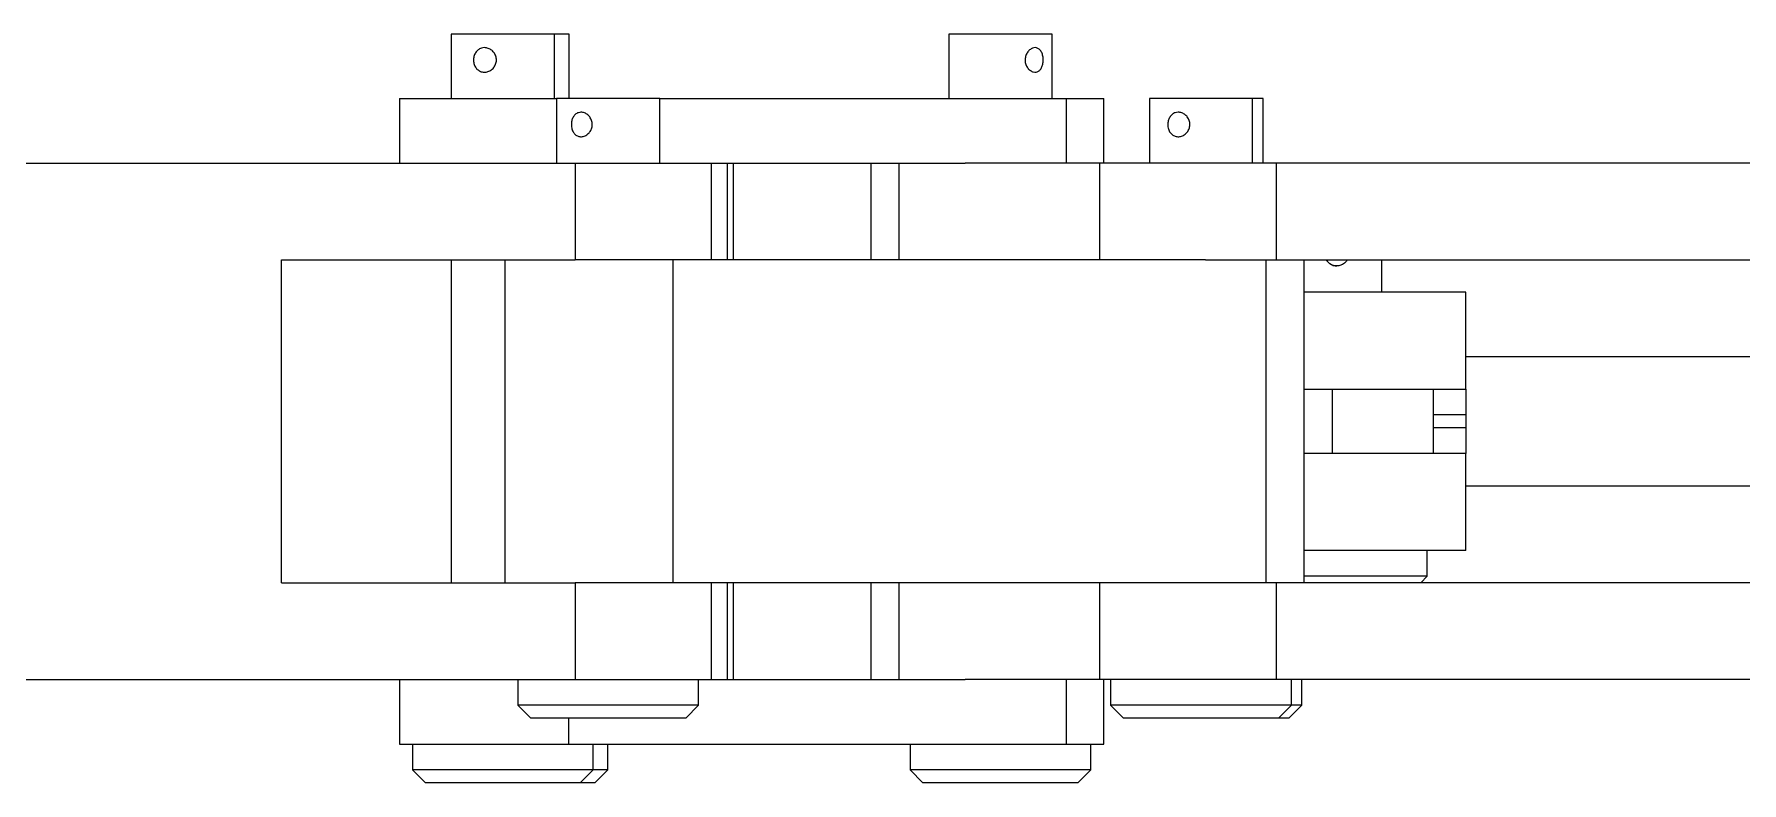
# Model space of a CAD drawing. Header units: millimetres. Extents: x -2889 to 8174, y 2447 to 8478.
# Drawn here: x 2669.85 to 2680.43, y 3459.08 to 3463.72 of the extents above; entities that cross this region are included whole.
import ezdxf

# ---------------------------------------------------------------- set-up
doc = ezdxf.new("R2010")
doc.units = ezdxf.units.MM

msp = doc.modelspace()

# ---------------------------------------------------------------- linework, layer by layer
at = {"color": 7, "linetype": 'Continuous', "lineweight": 25}
for p, q in [((2672.435, 3463.72), (2672.435, 3463.32)), ((2673.075, 3463.72), (2672.435, 3463.72)), ((2673.075, 3463.32), (2673.075, 3463.72)), ((2673.165, 3463.72), (2673.075, 3463.72)), ((2673.165, 3463.32), (2673.165, 3463.72)), ((2675.518, 3463.72), (2675.518, 3463.32)), ((2676.053, 3463.72), (2675.518, 3463.72)), ((2676.158, 3463.72), (2676.053, 3463.72)), ((2676.158, 3463.32), (2676.158, 3463.72)), ((2672.115, 3463.32), (2672.115, 3462.92)), ((2672.115, 3463.32), (2673.088, 3463.32)), ((2673.088, 3463.32), (2673.088, 3462.92)), ((2673.239, 3463.32), (2673.088, 3463.32)), ((2673.728, 3463.32), (2673.239, 3463.32)), ((2673.728, 3462.92), (2673.728, 3463.32)), ((2673.728, 3463.32), (2676.245, 3463.32)), ((2676.245, 3463.32), (2676.245, 3462.92)), ((2676.245, 3463.32), (2676.478, 3463.32)), ((2676.478, 3462.92), (2676.478, 3463.32)), ((2676.761, 3463.32), (2676.761, 3462.92)), ((2676.939, 3463.32), (2676.761, 3463.32)), ((2677.401, 3463.32), (2676.939, 3463.32)), ((2677.401, 3462.92), (2677.401, 3463.32)), ((2677.466, 3463.32), (2677.401, 3463.32)), ((2677.466, 3462.92), (2677.466, 3463.32)), ((2663.642, 3462.92), (2673.203, 3462.92)), ((2673.203, 3462.92), (2673.203, 3462.32)), ((2673.203, 3462.92), (2674.048, 3462.92)), ((2674.048, 3462.32), (2674.048, 3462.92)), ((2674.048, 3462.92), (2675.619, 3462.92)), ((2674.148, 3462.32), (2674.148, 3462.92)), ((2674.185, 3462.32), (2674.185, 3462.92)), ((2675.038, 3462.32), (2675.038, 3462.92)), ((2675.211, 3462.32), (2675.211, 3462.92)), ((2676.455, 3462.92), (2675.619, 3462.92)), ((2676.455, 3462.32), (2676.455, 3462.92)), ((2677.548, 3462.92), (2676.455, 3462.92)), ((2677.548, 3462.32), (2677.548, 3462.92)), ((2680.959, 3462.92), (2677.548, 3462.92)), ((2671.384, 3460.32), (2671.384, 3462.32)), ((2671.384, 3462.32), (2673.203, 3462.32)), ((2672.435, 3462.32), (2672.435, 3460.32)), ((2672.768, 3462.32), (2672.768, 3460.32)), ((2673.809, 3462.32), (2673.203, 3462.32)), ((2673.809, 3462.32), (2673.809, 3460.32)), ((2677.108, 3462.32), (2673.809, 3462.32)), ((2677.108, 3462.32), (2677.548, 3462.32)), ((2677.482, 3462.32), (2677.482, 3460.32)), ((2677.548, 3462.32), (2680.959, 3462.32)), ((2677.721, 3460.32), (2677.721, 3462.32)), ((2678.202, 3462.12), (2678.202, 3462.32)), ((2678.722, 3462.12), (2677.721, 3462.12)), ((2678.722, 3461.52), (2678.722, 3462.12)), ((2681.442, 3461.72), (2678.722, 3461.72)), ((2677.721, 3461.52), (2678.722, 3461.52)), ((2677.895, 3461.12), (2677.895, 3461.52)), ((2678.522, 3461.12), (2678.522, 3461.52)), ((2678.722, 3461.52), (2678.722, 3461.36)), ((2678.722, 3461.36), (2678.722, 3461.28)), ((2678.722, 3461.28), (2678.722, 3461.12)), ((2678.722, 3461.12), (2677.721, 3461.12)), ((2678.722, 3460.52), (2678.722, 3461.12)), ((2678.722, 3460.92), (2681.442, 3460.92)), ((2678.722, 3460.52), (2677.721, 3460.52)), ((2678.482, 3460.36), (2678.482, 3460.52)), ((2678.482, 3460.36), (2677.721, 3460.36)), ((2678.442, 3460.32), (2678.482, 3460.36)), ((2671.384, 3460.32), (2673.203, 3460.32)), ((2673.203, 3460.32), (2673.203, 3459.72)), ((2673.809, 3460.32), (2673.203, 3460.32)), ((2677.108, 3460.32), (2673.809, 3460.32)), ((2674.048, 3459.72), (2674.048, 3460.32)), ((2674.148, 3459.72), (2674.148, 3460.32)), ((2674.185, 3459.72), (2674.185, 3460.32)), ((2675.038, 3459.72), (2675.038, 3460.32)), ((2675.211, 3459.72), (2675.211, 3460.32)), ((2676.455, 3459.72), (2676.455, 3460.32)), ((2677.548, 3460.32), (2677.108, 3460.32)), ((2677.548, 3459.72), (2677.548, 3460.32)), ((2680.959, 3460.32), (2677.548, 3460.32)), ((2663.642, 3459.72), (2673.203, 3459.72)), ((2672.115, 3459.72), (2672.115, 3459.32)), ((2672.848, 3459.72), (2672.848, 3459.56)), ((2673.203, 3459.72), (2674.048, 3459.72)), ((2673.968, 3459.56), (2673.968, 3459.72)), ((2674.048, 3459.72), (2675.619, 3459.72)), ((2676.455, 3459.72), (2675.619, 3459.72)), ((2676.245, 3459.72), (2676.245, 3459.32)), ((2677.548, 3459.72), (2676.455, 3459.72)), ((2676.478, 3459.32), (2676.478, 3459.72)), ((2676.521, 3459.72), (2676.521, 3459.56)), ((2680.959, 3459.72), (2677.548, 3459.72)), ((2677.641, 3459.56), (2677.641, 3459.72)), ((2677.706, 3459.56), (2677.706, 3459.72)), ((2672.848, 3459.56), (2672.928, 3459.48)), ((2673.113, 3459.56), (2672.848, 3459.56)), ((2673.968, 3459.56), (2673.113, 3459.56)), ((2673.888, 3459.48), (2673.968, 3459.56)), ((2676.521, 3459.56), (2676.601, 3459.48)), ((2676.833, 3459.56), (2676.521, 3459.56)), ((2677.641, 3459.56), (2676.833, 3459.56)), ((2677.561, 3459.48), (2677.641, 3459.56)), ((2677.626, 3459.48), (2677.706, 3459.56)), ((2677.706, 3459.56), (2677.641, 3459.56)), ((2673.155, 3459.48), (2672.928, 3459.48)), ((2673.888, 3459.48), (2673.155, 3459.48)), ((2676.868, 3459.48), (2676.601, 3459.48)), ((2677.561, 3459.48), (2676.868, 3459.48)), ((2677.626, 3459.48), (2677.561, 3459.48)), ((2672.115, 3459.32), (2673.162, 3459.32)), ((2672.195, 3459.32), (2672.195, 3459.16)), ((2673.162, 3459.32), (2676.245, 3459.32)), ((2673.315, 3459.16), (2673.315, 3459.32)), ((2673.405, 3459.16), (2673.405, 3459.32)), ((2675.278, 3459.32), (2675.278, 3459.16)), ((2676.245, 3459.32), (2676.478, 3459.32)), ((2676.398, 3459.16), (2676.398, 3459.32)), ((2672.195, 3459.16), (2672.275, 3459.08)), ((2673.315, 3459.16), (2672.195, 3459.16)), ((2673.235, 3459.08), (2672.275, 3459.08)), ((2673.235, 3459.08), (2673.315, 3459.16)), ((2673.325, 3459.08), (2673.235, 3459.08)), ((2673.405, 3459.16), (2673.315, 3459.16)), ((2673.325, 3459.08), (2673.405, 3459.16)), ((2675.278, 3459.16), (2675.358, 3459.08)), ((2676.215, 3459.16), (2675.278, 3459.16)), ((2676.161, 3459.08), (2675.358, 3459.08)), ((2676.318, 3459.08), (2676.161, 3459.08)), ((2676.398, 3459.16), (2676.215, 3459.16)), ((2676.318, 3459.08), (2676.398, 3459.16))]:
    msp.add_line(p, q, dxfattribs=at)
at = {"color": 8, "linetype": 'Continuous', "lineweight": 25}
for p, q in [((2678.722, 3461.36), (2678.522, 3461.36)), ((2678.722, 3461.28), (2678.522, 3461.28)), ((2673.162, 3459.48), (2673.162, 3459.32))]:
    msp.add_line(p, q, dxfattribs=at)
at = {"color": 7, "linetype": 'Continuous', "lineweight": 25}
for points, knots in [([(2672.641, 3463.636), (2672.649, 3463.635), (2672.665, 3463.633), (2672.687, 3463.62), (2672.704, 3463.602), (2672.715, 3463.578), (2672.716, 3463.552), (2672.709, 3463.527), (2672.695, 3463.506), (2672.675, 3463.491), (2672.651, 3463.483), (2672.627, 3463.484), (2672.605, 3463.493), (2672.588, 3463.509), (2672.576, 3463.531), (2672.572, 3463.557), (2672.575, 3463.582), (2672.585, 3463.605), (2672.601, 3463.623), (2672.62, 3463.634), (2672.635, 3463.635), (2672.641, 3463.636)], [0, 0, 0, 0, 0.052674, 0.105315, 0.158841, 0.213062, 0.266288, 0.318369, 0.370942, 0.424859, 0.478915, 0.531713, 0.583827, 0.636801, 0.690931, 0.744724, 0.797129, 0.849294, 0.9027, 0.956929, 1, 1, 1, 1]), ([(2676.053, 3463.636), (2676.059, 3463.635), (2676.071, 3463.633), (2676.086, 3463.62), (2676.097, 3463.602), (2676.103, 3463.578), (2676.104, 3463.552), (2676.1, 3463.527), (2676.091, 3463.506), (2676.078, 3463.491), (2676.061, 3463.483), (2676.042, 3463.484), (2676.023, 3463.493), (2676.006, 3463.509), (2675.994, 3463.531), (2675.99, 3463.557), (2675.993, 3463.582), (2676.003, 3463.605), (2676.019, 3463.623), (2676.036, 3463.634), (2676.048, 3463.635), (2676.053, 3463.636)], [0, 0, 0, 0, 0.052674, 0.105315, 0.158841, 0.213062, 0.266288, 0.318369, 0.370942, 0.424859, 0.478915, 0.531713, 0.583827, 0.636801, 0.690931, 0.744724, 0.797129, 0.849294, 0.9027, 0.956929, 1, 1, 1, 1]), ([(2673.239, 3463.236), (2673.247, 3463.235), (2673.261, 3463.233), (2673.282, 3463.22), (2673.298, 3463.202), (2673.308, 3463.178), (2673.31, 3463.152), (2673.303, 3463.127), (2673.29, 3463.106), (2673.27, 3463.091), (2673.248, 3463.083), (2673.226, 3463.084), (2673.207, 3463.093), (2673.192, 3463.109), (2673.182, 3463.131), (2673.179, 3463.157), (2673.181, 3463.182), (2673.189, 3463.205), (2673.203, 3463.223), (2673.221, 3463.234), (2673.234, 3463.235), (2673.239, 3463.236)], [0, 0, 0, 0, 0.052674, 0.105315, 0.158841, 0.213062, 0.266288, 0.318369, 0.370942, 0.424859, 0.478915, 0.531713, 0.583827, 0.636801, 0.690931, 0.744724, 0.797129, 0.849294, 0.9027, 0.956929, 1, 1, 1, 1]), ([(2676.939, 3463.236), (2676.947, 3463.235), (2676.962, 3463.233), (2676.984, 3463.22), (2677.001, 3463.202), (2677.011, 3463.178), (2677.013, 3463.152), (2677.006, 3463.127), (2676.992, 3463.106), (2676.972, 3463.091), (2676.949, 3463.083), (2676.926, 3463.084), (2676.905, 3463.093), (2676.889, 3463.109), (2676.878, 3463.131), (2676.874, 3463.157), (2676.877, 3463.182), (2676.886, 3463.205), (2676.901, 3463.223), (2676.919, 3463.234), (2676.933, 3463.235), (2676.939, 3463.236)], [0, 0, 0, 0, 0.052674, 0.105315, 0.158841, 0.213062, 0.266288, 0.318369, 0.370942, 0.424859, 0.478915, 0.531713, 0.583827, 0.636801, 0.690931, 0.744724, 0.797129, 0.849294, 0.9027, 0.956929, 1, 1, 1, 1]), ([(2677.986, 3462.32), (2677.985, 3462.317), (2677.98, 3462.308), (2677.964, 3462.295), (2677.941, 3462.284), (2677.915, 3462.282), (2677.89, 3462.289), (2677.87, 3462.302), (2677.862, 3462.314), (2677.858, 3462.32)], [0, 0, 0, 0, 0.0481193, 0.2144765, 0.3835455, 0.5485781, 0.7093352, 0.8717753, 1, 1, 1, 1]), ([(2677.859, 3462.32), (2677.863, 3462.314), (2677.872, 3462.301), (2677.894, 3462.288), (2677.912, 3462.283), (2677.922, 3462.284), (2677.923, 3462.284)], [0, 0, 0, 0, 0.283713, 0.620464, 0.954519, 1, 1, 1, 1])]:
    msp.add_open_spline(points, degree=3, knots=knots, dxfattribs=at)

doc.saveas('drawing.dxf')
